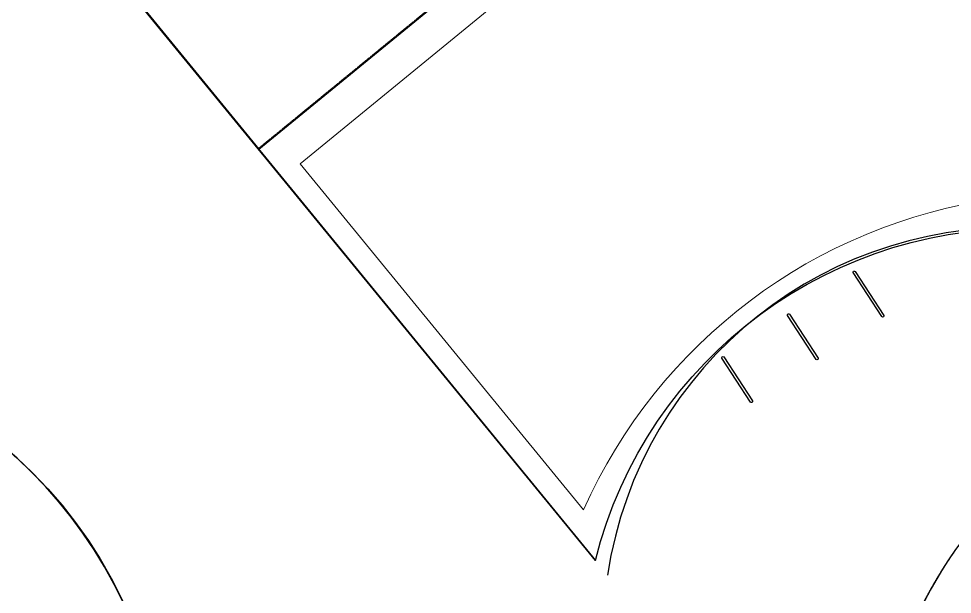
# Model space of a CAD drawing. Header units: millimetres. Extents: x 246416442 to 246896683, y 7418963194 to 7419503218.
# Drawn here: x 246838784 to 246851048, y 7419411493 to 7419419052 of the extents above; entities that cross this region are included whole.
import ezdxf
from ezdxf.lldxf.tags import DXFTag

# ---------------------------------------------------------------- set-up
doc = ezdxf.new("R2010")
doc.units = ezdxf.units.MM
doc.linetypes.add('DASHED', pattern=[0.75, 0.5, -0.25])
for name, color, linetype in [('L-FB-BIKE PARKING', 1, 'Continuous'), ('L-Hatch Boundary', 1, 'Continuous'), ('L-HS-CONCRETE PATH', 2, 'Continuous')]:
    doc.layers.add(name, color=color, linetype=linetype)
doc.layers.add('L-SUB-SOIL DRAINAGE', color=170, linetype='SUBSOIL', lineweight=20)
doc.styles.get("Standard").update_dxf_attribs({"font": 'arial.ttf'})
tags = doc.linetypes.add('SUBSOIL', pattern='A,12.7,-5.08,["SSD",Standard,S=2.54,R=0,X=-2.54,Y=-1.27],-6.35', length=24.13).pattern_tags.tags
tags[6] = DXFTag(74, 10)

msp = doc.modelspace()

# ---------------------------------------------------------------- linework, layer by layer
at = {"layer": 'L-FB-BIKE PARKING', "ltscale": 0.1, "flags": 128}
for points in [[(246849771, 7419415734), (246850148, 7419415156, -0.911533), (246850123, 7419415140), (246849746, 7419415718, -0.829366)], [(246849260, 7419414578), (246848883, 7419415156, -0.829366), (246848908, 7419415172), (246849285, 7419414594, -0.911533)], [(246848422, 7419414032, -0.911533), (246848397, 7419414016), (246848020, 7419414594, -0.829366), (246848045, 7419414610)]]:
    msp.add_lwpolyline(points, format="xyb", close=True, dxfattribs=at)
at = {"layer": 'L-Hatch Boundary', "linetype": 'DASHED', "lineweight": 35, "ltscale": 5, "flags": 128}
for points in [[(246836872, 7419423527), (246844539, 7419429815), (246844539, 7419429815, -0.414214), (246847353, 7419429535), (246849888, 7419426441, -0.414214), (246849608, 7419423626), (246841933, 7419417345)], [(246857709, 7419402877, 0.774933), (246861418, 7419410814, 1.009118), (246850456, 7419406470, -0.173726)]]:
    msp.add_lwpolyline(points, format="xyb", close=True, dxfattribs=at)
at = {"layer": 'L-Hatch Boundary', "flags": 128}
for points in [[(246836872, 7419423527), (246841939, 7419417337), (246849675, 7419423673, 0.399431), (246849888, 7419426441), (246847353, 7419429535, 0.396979), (246844640, 7419429890), (246836872, 7419423527)], [(246835861, 7419424776, -0.000269), (246835856, 7419424761), (246846359, 7419411938, -0.35871), (246852257, 7419416288, -1.730144), (246868367, 7419412873, 0.258757), (246866446, 7419413437, 0.137355), (246866073, 7419415591, 0.22796), (246866302, 7419417492, 1.29869), (246858602, 7419422316, 0.713076), (246854528, 7419416215, -0.461319), (246853811, 7419414199, 0.420899), (246850456, 7419406470, 0.447091), (246837067, 7419394613, 0.060042), (246832898, 7419396263, 0.184364), (246835510, 7419402898, 0.864723), (246835662, 7419414772, -0.141363), (246832435, 7419419279, 0.001039), (246835861, 7419424775, -0.000003)]]:
    msp.add_lwpolyline(points, format="xyb", close=True, dxfattribs=at)
at = {"layer": 'L-HS-CONCRETE PATH', "ltscale": 0.5}
msp.add_line((246846359, 7419411938), (246835856, 7419424761), dxfattribs=at)
msp.add_circle((246834724, 7419408846), 6000, dxfattribs=at)
msp.add_arc((246851823, 7419410941), 5365, 85.3591, 171.3983, dxfattribs=at)
at = {"layer": 'L-SUB-SOIL DRAINAGE', "ltscale": 0.75, "flags": 128}
msp.add_lwpolyline([(246836376, 7419368838, 0.049859), (246836453, 7419367265, 1.020543), (246838457, 7419363126, 0.507423), (246850959, 7419364621, 0.34783), (246860630, 7419364185, 0.95316), (246871514, 7419375336, 0.546089), (246865357, 7419391537), (246864332, 7419392202, 0.150991), (246858080, 7419390951, -0.535883), (246847993, 7419386179, -0.984857), (246841094, 7419392264, 0.048323), (246837369, 7419394790, -0.782041), (246859517, 7419399812, 0.326657), (246863339, 7419409468, 2.547694), (246851637, 7419416690, 0.258508), (246846204, 7419412602), (246842481, 7419417148), (246849925, 7419423240, 0.226894), (246850841, 7419425193), (246863937, 7419436077, 0.937903), (246860988, 7419443087, 0.16139), (246859063, 7419444536, 0.543513), (246850932, 7419449691, 0.965246), (246840526, 7419449657, 0.686425), (246830419, 7419442237), (246830215, 7419441334, 0.069561), (246826929, 7419442861), (246826948, 7419447931)], format="xyb", dxfattribs=at)

doc.saveas('drawing.dxf')
